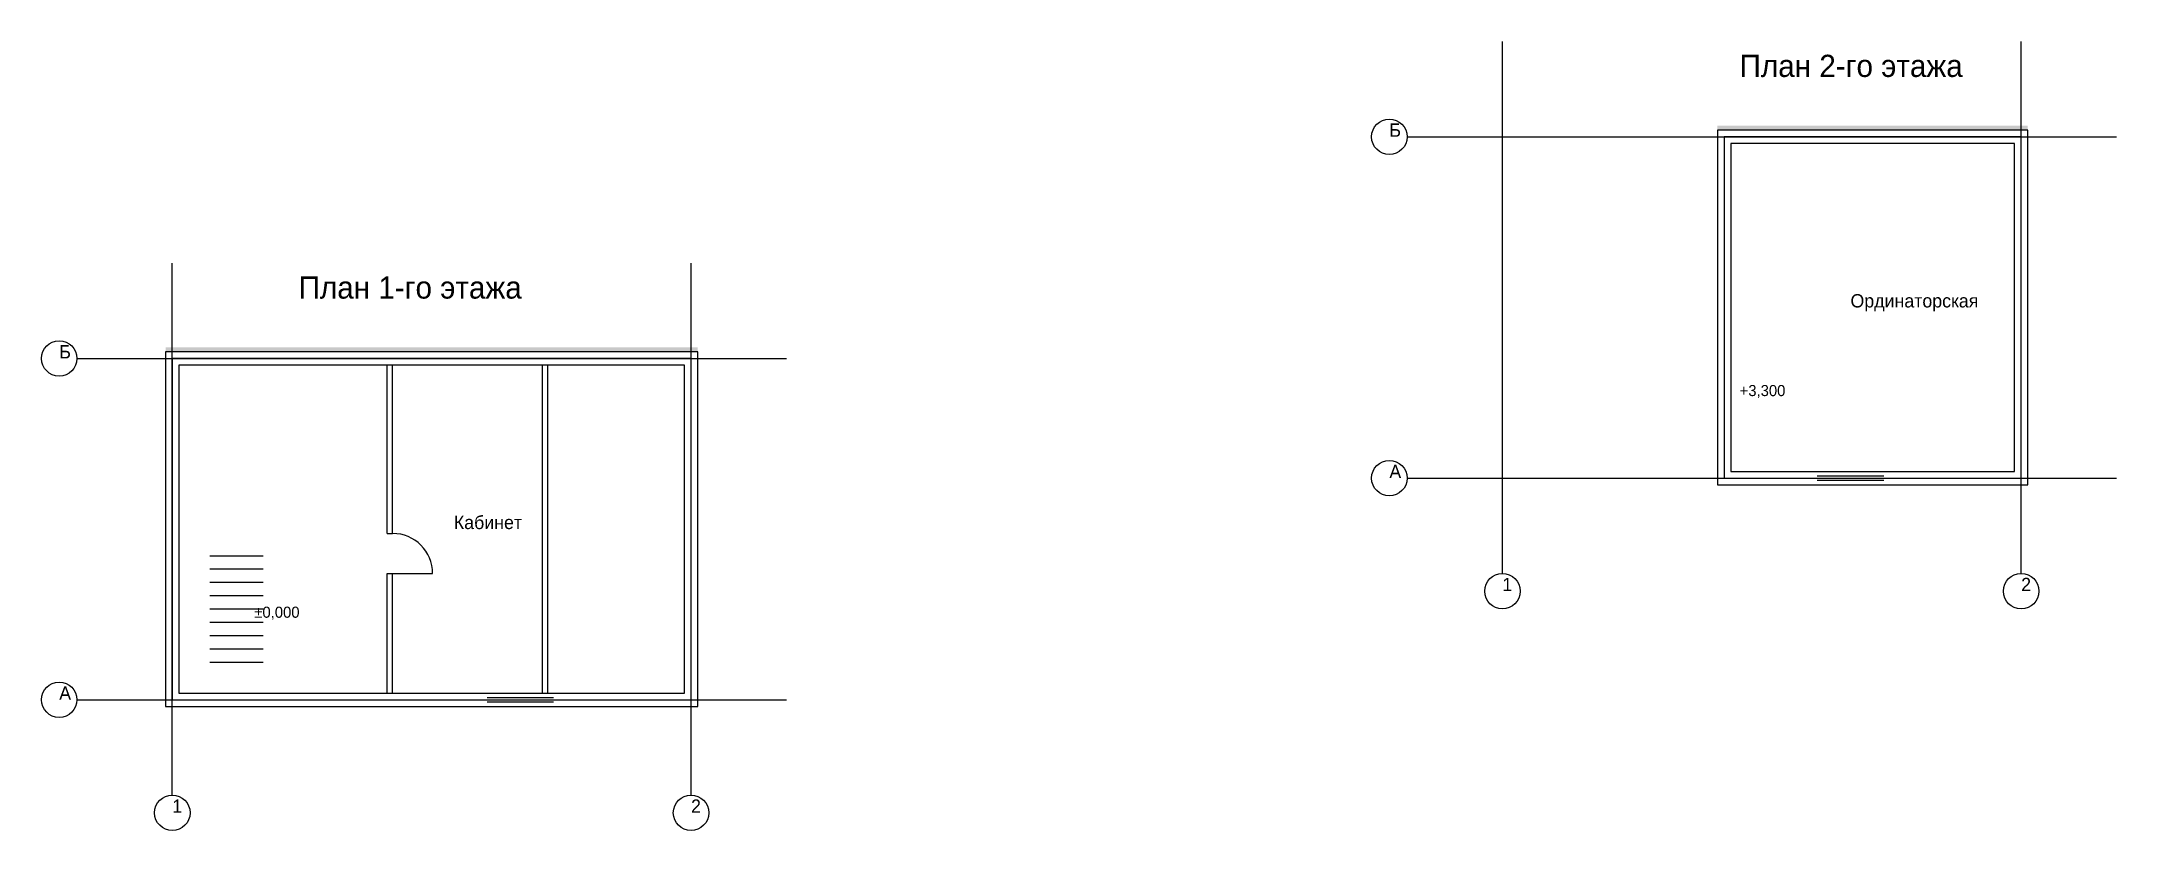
# Model space of a CAD drawing. Extents: x -280 to 4400, y -280 to 1500.
import ezdxf

# ---------------------------------------------------------------- set-up
doc = ezdxf.new("R2010")
doc.units = 0

# ---------------------------------------------------------------- blocks, each defined once
blk = doc.blocks.new('WINDOW')
for p, q in [((-75, 15), (75, 15)), ((-75, 5), (75, 5)), ((-75, -5), (75, -5)), ((-75, -15), (75, -15))]:
    blk.add_line(p, q)
blk = doc.blocks.new('AXIS')
blk.add_circle((0, 0), 40)
blk.add_attdef('AXIS', (0, 0), '', height=30)

msp = doc.modelspace()

# ---------------------------------------------------------------- hatches: boundary and pattern name
at = {"layer": 'Утеплитель'}
for points in [[(3500, 1300), (4200, 1300), (4200, 1310), (3500, 1310)], [(0, 800), (1200, 800), (1200, 810), (0, 810)]]:
    msp.add_hatch(color=7, dxfattribs=at).paths.add_polyline_path(points)

# ---------------------------------------------------------------- linework, layer by layer
msp.add_line((512, 300), (602, 300))
msp.add_arc((512, 300), 90, 0, 90)
at = {"layer": 'A-GRID'}
for p, q in [((3015, 300), (3015, 1500)), ((4185, 300), (4185, 1500)), ((2800, 1285), (4400, 1285)), ((15, -200), (15, 1000)), ((1185, -200), (1185, 1000)), ((-200, 785), (1400, 785)), ((2800, 515), (4400, 515)), ((-200, 15), (1400, 15))]:
    msp.add_line(p, q, dxfattribs=at)
at = {"layer": 'A-WALL'}
for p, q in [((4200, 1300), (3500, 1300)), ((3500, 1300), (3500, 500)), ((4185, 1285), (3515, 1285)), ((3515, 1285), (3515, 515)), ((4170, 1270), (3530, 1270)), ((3530, 1270), (3530, 530)), ((4170, 530), (4170, 1270)), ((4185, 515), (4185, 1285)), ((4200, 500), (4200, 1300)), ((1200, 800), (0, 800)), ((0, 800), (0, 0)), ((1200, 0), (1200, 800)), ((1185, 785), (15, 785)), ((15, 785), (15, 15)), ((1170, 770), (30, 770)), ((30, 770), (30, 30)), ((500, 390), (500, 770)), ((512, 390), (512, 770)), ((850, 30), (850, 770)), ((862, 30), (862, 770)), ((1170, 30), (1170, 770)), ((1185, 15), (1185, 785)), ((3515, 515), (4185, 515)), ((3530, 530), (4170, 530)), ((3500, 500), (4200, 500)), ((500, 390), (512, 390)), ((500, 30.5), (500, 300)), ((500, 300), (512, 300)), ((512, 30.5), (512, 300)), ((0, 0), (1200, 0)), ((15, 15), (1185, 15)), ((30, 30), (1170, 30))]:
    msp.add_line(p, q, dxfattribs=at)
at = {"layer": 'ТОНКАЯ'}
for p, q in [((100, 340), (220, 340)), ((100, 310), (220, 310)), ((100, 280), (220, 280)), ((100, 250), (220, 250)), ((100, 220), (220, 220)), ((100, 190), (220, 190)), ((100, 160), (220, 160)), ((100, 130), (220, 130)), ((100, 100), (220, 100))]:
    msp.add_line(p, q, dxfattribs=at)

# ---------------------------------------------------------------- block references
at = {"layer": 'A-GLAZ'}
for p in [(3800, 515), (800, 15)]:
    msp.add_blockref('WINDOW', p, dxfattribs=at)
at = {"layer": 'A-GRID'}
for p, values in [((2760, 1285), {'AXIS': 'Б'}), ((-240, 785), {'AXIS': 'Б'}), ((2760, 515), {'AXIS': 'А'}), ((3015, 260), {'AXIS': '1'}), ((4185, 260), {'AXIS': '2'}), ((-240, 15), {'AXIS': 'А'}), ((15, -240), {'AXIS': '1'}), ((1185, -240), {'AXIS': '2'})]:
    msp.add_blockref('AXIS', p, dxfattribs=at).add_auto_attribs(values)

# ---------------------------------------------------------------- texts
at = {"layer": 'MARKS'}
for s, p in [('+3,300', (3550, 700)), ('±0,000', (200, 200))]:
    msp.add_text(s, height=25, dxfattribs=at).set_placement(p)
at = {"layer": 'TEXT'}
for s, height, p in [('План 2-го этажа', 50, (3550, 1420)), ('План 1-го этажа', 50, (300, 920)), ('Ординаторская', 30, (3800, 900)), ('Кабинет', 30, (650, 400))]:
    msp.add_text(s, height=height, dxfattribs=at).set_placement(p)

doc.saveas('drawing.dxf')
